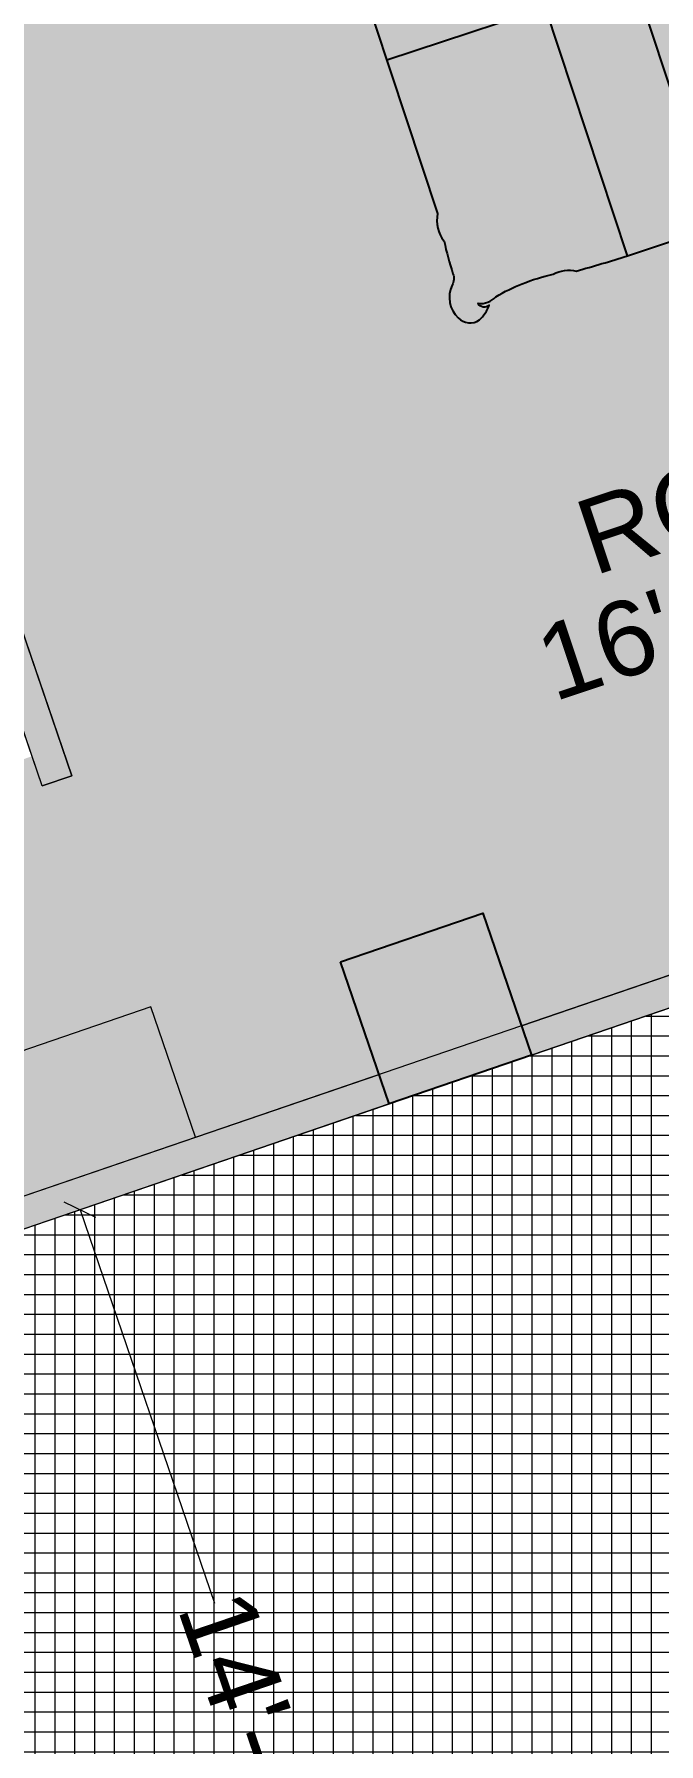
# Model space of a CAD drawing. Header units: inches. Extents: x -13956017 to 293115509, y -946740 to -305538.
# Drawn here: x 1214528 to 1214627.8, y -917549.4 to -917276.4 of the extents above; entities that cross this region are included whole.
import ezdxf

# ---------------------------------------------------------------- set-up
doc = ezdxf.new("R2010")
doc.units = ezdxf.units.IN
doc.header["$LTSCALE"] = 6
doc.header["$PDMODE"] = 2
for name, color, linetype, lineweight in [('column', 240, 'Continuous', 25), ('floor hatch', 135, 'Continuous', 13), ('W', 250, 'Continuous', 5), ('wall', 7, 'Continuous', 30)]:
    doc.layers.add(name, color=color, linetype=linetype, lineweight=lineweight)
for name, color, linetype in [('DIM', 7, 'Continuous'), ('FURNITURE', 7, 'Continuous'), ('WAL', 7, 'Continuous')]:
    doc.layers.add(name, color=color, linetype=linetype)
doc.styles.add('ARI', font='arial.ttf')
doc.dimstyles.new('Copy(2) of AA', dxfattribs={"dimtxt": 12, "dimasz": 4, "dimexe": 0.18, "dimexo": 0, "dimgap": 0.09, "dimtad": 0, "dimdec": 0, "dimzin": 0, "dimdsep": 46, "dimlunit": 3, "dimtxsty": 'ARI', "dimblk": 'OBLIQUE', "dimcen": 0.09, "dimclrd": 7, "dimclre": 7, "dimclrt": 7, "dimadec": 0, "dimazin": 0, "dimtfac": 1, "dimtdec": 0, "dimtofl": 0, "dimtmove": 0, "dimatfit": 3, "dimfxl": 1, "dimtolj": 1, "dimtzin": 0, "dimlwd": 5, "dimlwe": 5, "dimarcsym": 0})

# ---------------------------------------------------------------- blocks, each defined once
blk = doc.blocks.new('_Oblique')
at = {"layer": 'DIM', "color": 0, "lineweight": -2}
blk.add_line((-0.5, -0.5), (0.5, 0.5), dxfattribs=at)
blk = doc.blocks.new('*D447')
at = {"layer": 'Defpoints', "color": 0, "ltscale": 10, "transparency": 16777216}
for p in [(1214538.481378533, -917463.0451091242, 3969.120557741948), (1214591.347213376, -917627.8027003224), (1214594.483317037, -917626.7297352646, 3969.120557741948)]:
    blk.add_point(p, dxfattribs=at)
at = {"layer": 'W', "color": 7, "linetype": 'Continuous', "lineweight": 5, "ltscale": 10, "transparency": 16777216}
for p, q in [((1214538.481378533, -917463.0451091242), (1214535.17496681, -917464.1763422176)), ((1214535.345274872, -917464.118074182), (1214556.82786867, -917526.9082280297)), ((1214591.347213376, -917627.8027003224), (1214569.864619577, -917565.012546475)), ((1214594.483317037, -917626.7297352646), (1214591.176905314, -917627.860968358))]:
    blk.add_line(p, q, dxfattribs=at)
at = {"layer": 'W', "color": 7, "lineweight": 5, "ltscale": 10, "transparency": 16777216, "xscale": 4, "yscale": 4, "zscale": 4}
for p, rotation in [((1214535.345274872, -917464.118074182), 108.8875182987481), ((1214591.347213376, -917627.8027003224), 288.8875182987481)]:
    blk.add_blockref('_Oblique', p, dxfattribs=dict(at, rotation=rotation))
at = {"layer": 'W', "color": 7, "ltscale": 10, "transparency": 16777216, "insert": (1214563.346244124, -917545.9603872523), "char_height": 12, "attachment_point": 5, "rotation": 288.8875182987481, "style": 'ARI'}
blk.add_mtext('\\A1;14\'-5"', dxfattribs=at)
blk = doc.blocks.new('A$C296918F2')
at = {"ltscale": 5, "true_color": 0xffffff}
h = blk.add_hatch(color=7, dxfattribs=at)
h.dxf.hatch_style = 1
h.paths.add_polyline_path([(270.5941935726996, -1178.454007185064), (170.5941935727012, -1178.454007185064), (170.5941935727012, -1078.454007185064), (270.5941935726996, -1078.454007185064)], flags=16)
edge = h.paths.add_edge_path(flags=16)
edge.add_line((220.5941935727004, -1024.99443100857), (220.5941935727004, -1231.913583361558))
edge = h.paths.add_edge_path(flags=16)
edge.add_line((326.5207731347728, -1128.454007185064), (100.0000454979017, -1128.454007185064))
edge = h.paths.add_edge_path(flags=16)
edge.add_line((100.0000454979017, -1089.028507854033), (100.0000454979017, -1167.879506516096))
edge = h.paths.add_edge_path(flags=16)
edge.add_line((113.0219690873635, -1089.028507854033), (113.0219690873635, -1167.879506516096))
edge = h.paths.add_edge_path(flags=17)
edge.add_line((47.59623084250051, -1341.114239160597), (47.5962308425005, -1363.899407013043))
edge = h.paths.add_edge_path(flags=17)
edge.add_line((39.69146334133256, -1333.209471659429), (16.90629548887227, -1333.209471659429))
edge = h.paths.add_edge_path(flags=17)
edge.add_line((47.59623084250052, -1325.304704158261), (47.59623084250052, -1302.519536305786))
edge = h.paths.add_edge_path(flags=17)
edge.add_line((55.50099834366846, -1333.209471659429), (78.28616619614331, -1333.209471659429))
edge = h.paths.add_edge_path(flags=17)
edge.add_arc((47.59623084250052, -1333.209471659429), 12.49999999999771, 0, 360)
edge = h.paths.add_edge_path(flags=17)
edge.add_line((54.71838992959965, -1326.292367699192), (54.71838992959965, -1312.091698777615))
edge = h.paths.add_edge_path(flags=16)
edge.add_line((60.24041400016722, -1308.649142319846), (72.15656018206937, -1320.565288501748))
edge = h.paths.add_edge_path(flags=17)
edge.add_line((40.47407175538683, -1326.292367699192), (40.47407175538683, -1312.091698777615))
edge = h.paths.add_edge_path(flags=17)
edge.add_line((60.24041400016722, -1305.805652988187), (75.00004951371375, -1320.565288501748))
edge = h.paths.add_edge_path(flags=17)
edge.add_line((57.63664858048287, -1312.091698777615), (68.71400372430071, -1323.169053921432))
edge = h.paths.add_edge_path(flags=17)
edge.add_line((60.24041400016722, -1308.649142319846), (35.09623084248597, -1308.649142319846))
edge = h.paths.add_edge_path(flags=17)
edge.add_line((39.5345964557855, -1305.805652988187), (55.80204838686768, -1305.805652988187))
edge = h.paths.add_edge_path(flags=17)
edge.add_line((55.80204838686768, -1305.805652988187), (60.24041400016722, -1305.805652988187))
edge = h.paths.add_edge_path(flags=17)
edge.add_line((35.09623084248597, -1305.805652988187), (39.5345964557855, -1305.805652988187))
edge = h.paths.add_edge_path(flags=17)
edge.add_line((39.5345964557855, -1307.294340103821), (55.80204838686768, -1307.294340103821))
edge = h.paths.add_edge_path(flags=17)
edge.add_line((55.80204838686768, -1307.294340103821), (55.80204838686768, -1305.805652988187))
edge = h.paths.add_edge_path(flags=16)
edge.add_line((35.09623084248597, -1305.805652988187), (35.09623084248597, -1307.294340103821))
edge = h.paths.add_edge_path(flags=17)
edge.add_line((39.5345964557855, -1307.294340103821), (39.5345964557855, -1305.805652988187))
edge = h.paths.add_edge_path(flags=17)
edge.add_line((35.09623084248597, -1305.805652988187), (35.09623084248597, -1312.091698777615))
edge = h.paths.add_edge_path(flags=17)
edge.add_line((35.09623084248597, -1312.091698777615), (57.63664858048287, -1312.091698777615))
edge = h.paths.add_edge_path(flags=16)
edge.add_line((54.71838993253913, -1340.126529418761), (40.47407175538682, -1340.126529418761))
edge = h.paths.add_edge_path(flags=17)
edge.add_line((54.71838992959965, -1340.126529418761), (68.71400372430071, -1340.126529418732))
edge = h.paths.add_edge_path(flags=16)
edge.add_line((54.71838992959965, -1326.292367699192), (40.47407175538683, -1326.292367699192))
edge = h.paths.add_edge_path(flags=17)
edge.add_line((54.71838992959965, -1326.292367699192), (68.71400372430071, -1326.292367699192))
edge = h.paths.add_edge_path(flags=16)
edge.add_arc((52.73401346561877, -1339.797103087258), 2.011534652613768, 270, 350.5742891924203)
edge = h.paths.add_edge_path(flags=16)
edge.add_line((48.82602197348751, -1341.808637739872), (47.59623084248596, -1341.808637739872))
edge = h.paths.add_edge_path(flags=16)
edge.add_line((46.36643971148441, -1341.808637739872), (47.59623084248596, -1341.808637739872))
edge = h.paths.add_edge_path(flags=17)
edge.add_line((72.15656018206937, -1345.709471659429), (72.15656018206937, -1320.565288501748))
edge = h.paths.add_edge_path(flags=16)
edge.add_arc((47.59623084248597, -1333.209471659429), 1.715419269084571, 0, 360)
edge = h.paths.add_edge_path(flags=16)
edge.add_arc((47.59623084248597, -1333.209471659429), 1.212535605931129, 0, 360)
edge = h.paths.add_edge_path(flags=16)
edge.add_line((52.73401346561877, -1341.808637739876), (42.4584482193677, -1341.808637739872))
edge = h.paths.add_edge_path(flags=16)
edge.add_arc((42.4584482193677, -1339.797103087258), 2.011534652613768, 189.4257108075797, 270)
edge = h.paths.add_edge_path(flags=16)
edge.add_arc((40.80349808689061, -1338.142152954781), 2.011534652613768, 180, 260.5742891916419)
edge = h.paths.add_edge_path(flags=16)
edge.add_arc((40.80349808689061, -1328.276744163173), 2.011534652613768, 99.42571080835809, 180)
edge = h.paths.add_edge_path(flags=16)
edge.add_line((38.79196343426155, -1338.142199155685), (38.79196343427611, -1328.276744163173))
edge = h.paths.add_edge_path(flags=17)
edge.add_line((75.00004951371375, -1325.003654115033), (75.00004951371375, -1341.271106046115))
edge = h.paths.add_edge_path(flags=17)
edge.add_line((75.00004951371375, -1341.271106046115), (75.00004951371375, -1345.709471659429))
edge = h.paths.add_edge_path(flags=17)
edge.add_line((75.00004951371375, -1320.565288501748), (75.00004951371375, -1325.003654115033))
edge = h.paths.add_edge_path(flags=17)
edge.add_line((75.00004951371375, -1341.271106046115), (73.51136239807965, -1341.271106046115))
edge = h.paths.add_edge_path(flags=17)
edge.add_line((75.00004951371375, -1325.003654115033), (73.51136239807965, -1325.003654115033))
edge = h.paths.add_edge_path(flags=17)
edge.add_line((73.51136239807965, -1341.271106046115), (73.51136239807965, -1325.003654115033))
edge = h.paths.add_edge_path(flags=17)
edge.add_line((68.7140037243007, -1345.709471659429), (75.00004951371375, -1345.709471659429))
edge = h.paths.add_edge_path(flags=17)
edge.add_line((68.71400372430071, -1323.169053921432), (68.7140037243007, -1345.709471659429))
edge = h.paths.add_edge_path(flags=17)
edge.add_line((47.59615466776448, 1277.00121008807), (47.59615466776447, 1299.786377940516))
edge = h.paths.add_edge_path(flags=16)
edge.add_line((39.69138716659653, 1269.096442586902), (16.90621931413624, 1269.096442586902))
edge = h.paths.add_edge_path(flags=16)
edge.add_line((47.59615466776449, 1261.191675085734), (47.59615466776449, 1238.40650723326))
edge = h.paths.add_edge_path(flags=16)
edge.add_line((55.50092216893244, 1269.096442586902), (78.28609002140728, 1269.096442586902))
edge = h.paths.add_edge_path(flags=16)
edge.add_arc((47.59615466776448, 1269.096442586902), 12.49999999999771, 0, 360)
edge = h.paths.add_edge_path(flags=16)
edge.add_line((54.71831375486362, 1262.179338626665), (54.71831375486363, 1247.978669705088))
edge = h.paths.add_edge_path(flags=0)
edge.add_line((60.2403378254312, 1244.536113247319), (72.15648400733335, 1256.452259429221))
edge = h.paths.add_edge_path(flags=16)
edge.add_line((40.4739955806508, 1262.179338626665), (40.47399558065081, 1247.978669705088))
edge = h.paths.add_edge_path(flags=16)
edge.add_line((60.2403378254312, 1241.69262391566), (74.99997333897772, 1256.452259429221))
edge = h.paths.add_edge_path(flags=16)
edge.add_line((57.63657240574685, 1247.978669705088), (68.71392754956469, 1259.056024848906))
edge = h.paths.add_edge_path(flags=16)
edge.add_line((60.2403378254312, 1244.536113247319), (35.09615466774994, 1244.536113247319))
edge = h.paths.add_edge_path(flags=16)
edge.add_line((39.53452028104948, 1241.69262391566), (55.80197221213166, 1241.69262391566))
edge = h.paths.add_edge_path(flags=16)
edge.add_line((55.80197221213166, 1241.69262391566), (60.2403378254312, 1241.69262391566))
edge = h.paths.add_edge_path(flags=16)
edge.add_line((35.09615466774994, 1241.69262391566), (39.53452028104948, 1241.69262391566))
edge = h.paths.add_edge_path(flags=16)
edge.add_line((39.53452028104948, 1243.181311031294), (55.80197221213166, 1243.181311031294))
edge = h.paths.add_edge_path(flags=16)
edge.add_line((55.80197221213166, 1243.181311031294), (55.80197221213166, 1241.69262391566))
edge = h.paths.add_edge_path(flags=16)
edge.add_line((35.09615466774994, 1241.69262391566), (35.09615466774994, 1243.181311031294))
edge = h.paths.add_edge_path(flags=16)
edge.add_line((39.53452028104948, 1243.181311031294), (39.53452028104948, 1241.69262391566))
edge = h.paths.add_edge_path(flags=16)
edge.add_line((35.09615466774994, 1241.69262391566), (35.09615466774994, 1247.978669705088))
edge = h.paths.add_edge_path(flags=16)
edge.add_line((35.09615466774994, 1247.978669705088), (57.63657240574685, 1247.978669705088))
edge = h.paths.add_edge_path(flags=0)
edge.add_line((54.7183137578031, 1276.013500346235), (40.47399558065079, 1276.013500346235))
edge = h.paths.add_edge_path(flags=17)
edge.add_line((54.71831375486362, 1276.013500346235), (68.71392754956467, 1276.013500346206))
edge = h.paths.add_edge_path(flags=0)
edge.add_line((54.71831375486362, 1262.179338626665), (40.4739955806508, 1262.179338626665))
edge = h.paths.add_edge_path(flags=16)
edge.add_line((54.71831375486362, 1262.179338626665), (68.71392754956469, 1262.179338626665))
edge = h.paths.add_edge_path(flags=0)
edge.add_arc((52.73393729088274, 1275.684074014731), 2.011534652613768, 9.425710807579703, 90)
edge = h.paths.add_edge_path(flags=0)
edge.add_line((48.82594579875148, 1277.695608667345), (47.59615466774993, 1277.695608667345))
edge = h.paths.add_edge_path(flags=0)
edge.add_line((46.36636353674838, 1277.695608667345), (47.59615466774993, 1277.695608667345))
edge = h.paths.add_edge_path(flags=17)
edge.add_line((72.15648400733333, 1281.596442586902), (72.15648400733335, 1256.452259429221))
edge = h.paths.add_edge_path(flags=16)
edge.add_arc((47.59615466774993, 1269.096442586902), 1.715419269084571, 0, 360)
edge = h.paths.add_edge_path(flags=0)
edge.add_arc((47.59615466774993, 1269.096442586902), 1.212535605931129, 0, 360)
edge = h.paths.add_edge_path(flags=0)
edge.add_line((52.73393729088274, 1277.695608667349), (42.45837204463167, 1277.695608667345))
edge = h.paths.add_edge_path(flags=0)
edge.add_arc((42.45837204463167, 1275.684074014731), 2.011534652613768, 90, 170.5742891924203)
edge = h.paths.add_edge_path(flags=0)
edge.add_arc((40.80342191215458, 1274.029123882254), 2.011534652613768, 99.42571080835809, 180)
edge = h.paths.add_edge_path(flags=0)
edge.add_arc((40.80342191215458, 1264.163715090646), 2.011534652613768, 180, 260.5742891916419)
edge = h.paths.add_edge_path(flags=0)
edge.add_line((38.79188725952552, 1274.029170083159), (38.79188725954008, 1264.163715090646))
edge = h.paths.add_edge_path(flags=16)
edge.add_line((74.99997333897772, 1260.890625042506), (74.99997333897771, 1277.158076973588))
edge = h.paths.add_edge_path(flags=17)
edge.add_line((74.99997333897771, 1277.158076973588), (74.99997333897771, 1281.596442586902))
edge = h.paths.add_edge_path(flags=16)
edge.add_line((74.99997333897772, 1256.452259429221), (74.99997333897772, 1260.890625042506))
edge = h.paths.add_edge_path(flags=17)
edge.add_line((74.99997333897771, 1277.158076973588), (73.51128622334362, 1277.158076973588))
edge = h.paths.add_edge_path(flags=16)
edge.add_line((74.99997333897772, 1260.890625042506), (73.51128622334363, 1260.890625042506))
edge = h.paths.add_edge_path(flags=17)
edge.add_line((73.51128622334362, 1277.158076973588), (73.51128622334363, 1260.890625042506))
edge = h.paths.add_edge_path(flags=17)
edge.add_line((68.71392754956467, 1281.596442586902), (74.99997333897771, 1281.596442586902))
edge = h.paths.add_edge_path(flags=16)
edge.add_line((68.71392754956469, 1259.056024848906), (68.71392754956467, 1281.596442586902))
edge = h.paths.add_edge_path(flags=17)
edge.add_line((549.999985436909, -1373.749138452113), (99.9999854369089, -1373.749138452113))
edge.add_line((99.9999854369089, -1373.749138452113), (99.9999854369089, -914.007053874433))
edge.add_line((99.9999854369089, -914.007053874433), (599.9999854369089, -914.007053874433))
edge.add_line((599.9999854369089, -914.007053874433), (599.9999854369089, -1323.749138452113))
edge.add_arc((549.9999854369096, -1323.749138452112), 50.00000000000034, 269.9999999999995, 359.9999999999995, ccw=False)
edge = h.paths.add_edge_path(flags=17)
edge.add_line((550.0000551743434, 1373.749138451647), (100.0000551743433, 1373.749138451647))
edge.add_line((100.0000551743433, 1373.749138451647), (100.0000551743433, 913.992946125567))
edge.add_line((100.0000551743433, 913.992946125567), (600.0000551743433, 913.992946125567))
edge.add_line((600.0000551743433, 913.992946125567), (600.0000551743433, 1323.749138451647))
edge.add_arc((550.000055174344, 1323.749138451647), 50.00000000000034, 5.216109677600168e-13, 90.00000000000053)
h.paths.add_polyline_path([(270.5941935726996, 1178.439899436198), (170.5941935727012, 1178.439899436198), (170.5941935727012, 1078.439899436198), (270.5941935726996, 1078.439899436198)], flags=16)
edge = h.paths.add_edge_path(flags=16)
edge.add_line((220.5941935727004, 1024.980323259704), (220.5941935727004, 1231.899475612692))
edge = h.paths.add_edge_path(flags=17)
edge.add_line((326.5207731347728, 1128.439899436198), (100.0000454979017, 1128.439899436198))
edge = h.paths.add_edge_path(flags=17)
edge.add_line((100.0000454979017, 1089.014400105167), (100.0000454979017, 1167.86539876723))
edge = h.paths.add_edge_path(flags=16)
edge.add_line((113.0219690873635, 1089.014400105167), (113.0219690873635, 1167.86539876723))
h.paths.add_polyline_path([(2030.000061611645, -199.007053874433), (912.4827024741099, -199.007053874433), (912.4827024741099, 198.992946125567), (2030.000061611645, 198.992946125567)])
h.paths.add_polyline_path([(418.0637059016153, -0.007053874433040619), (161.1652605338022, -0.007053874433040619)], flags=16)
edge = h.paths.add_edge_path(flags=16)
edge.add_line((418.0637059016153, -0.007053874433040619), (161.1652605338022, -0.007053874433040619))
edge.add_arc((160.3243791748748, 31.92822606588356), 31.94634856014345, 180.266146829171, 271.5082950056178, ccw=False)
edge.add_arc((599.9762706970204, 163.0442489041138), 489.5252008580809, 149.9273345123869, 195.5539962361955, ccw=False)
edge = h.paths.add_edge_path(flags=16)
edge.add_line((418.0637059016153, -0.007053874433040619), (161.1652605338022, -0.007053874433040619))
edge.add_arc((161.1652605338024, -32.79393913596944), 32.7868852615364, 90.00000000000037, 179.9999999999987)
edge.add_arc((597.5218924205682, -163.7200128130623), 487.0700939811286, 164.406928296842, 210.1499851994903)
edge = h.paths.add_edge_path(flags=16)
edge.add_arc((599.9762706970204, 163.0442489041138), 489.5252008580809, 149.9273345123869, 195.5539962361955, ccw=False)
edge.add_arc((599.9762706970204, 163.0442489041138), 489.5252008580809, 149.9273345123869, 195.5539962361955)
edge = h.paths.add_edge_path(flags=0)
edge.add_arc((160.3243791748748, 31.92822606588356), 31.94634856014345, 180.266146829171, 271.5082950056178)
edge.add_arc((160.3243791748748, 31.92822606588356), 31.94634856014345, 180.266146829171, 271.5082950056178)
edge = h.paths.add_edge_path(flags=16)
edge.add_arc((597.5218924205682, -163.7200128130623), 487.0700939811286, 164.406928296842, 210.1499851994903)
edge.add_arc((597.5218924205682, -163.7200128130623), 487.0700939811286, 164.406928296842, 210.1499851994903, ccw=False)
edge = h.paths.add_edge_path(flags=0)
edge.add_arc((161.1652605338024, -32.79393913596944), 32.7868852615364, 90.00000000000037, 179.9999999999987)
edge.add_arc((161.1652605338024, -32.79393913596944), 32.7868852615364, 90.00000000000037, 179.9999999999987)
edge = h.paths.add_edge_path()
edge.add_line((-3.872066736221313e-05, 1273.749138451647), (74.99997333902866, 1273.749138451647))
edge.add_line((74.99997333902866, 1273.749138451647), (74.99997333902866, 1373.749138451647))
edge.add_line((74.99997333902866, 1373.749138451647), (99.99998543877155, 1373.749138451647))
edge.add_line((99.99998543877155, 1373.749138451647), (100.0000616135076, -1373.749138452113))
edge.add_line((100.0000616135076, -1373.749138452113), (75.00004951376468, -1373.749138452113))
edge.add_line((75.00004951376468, -1373.749138452113), (75.00004951376468, -1273.749138452113))
edge.add_line((75.00004951376468, -1273.749138452113), (3.745406866073608e-05, -1273.749138452113))
edge.add_line((3.745406866073608e-05, -1273.749138452113), (-3.745313733816147e-05, 1273.749138451647))
edge.add_line((588.1065440000966, -448.9930233582854), (144.9620649637654, -448.9930233582854))
edge.add_line((588.1065440000966, -398.9930233582854), (158.0703726829961, -398.9930233582854))
edge.add_line((588.1065440000966, 448.9789156094193), (144.9620649637654, 448.9789156094193))
edge.add_line((588.1065440000966, 398.9789156094193), (158.0703726829961, 398.9789156094193))
edge.add_line((398.1400594534352, -34.77917578071356), (418.1777944387868, -34.92524798959494))
edge.add_line((323.1067241253331, -38.38594474643469), (398.1400594534352, -34.77917578071356))
edge.add_line((260.428527337499, -44.74318828433752), (323.1067241253331, -38.38594474643469))
edge.add_line((210.4674726547673, -52.36020138114691), (260.428527337499, -44.74318828433752))
edge.add_line((173.5855636419728, -59.74627896398306), (210.4674726547673, -52.36020138114691))
edge.add_line((150.1448041023687, -65.41071590036154), (173.5855636419728, -59.74627896398306))
edge.add_line((140.5071973623708, -67.8628071770072), (150.1448041023687, -65.41071590036154))
edge.add_line((154.5145898880437, -118.9526003226638), (140.5071973623708, -67.8628071770072))
edge.add_line((166.6694696964696, -160.8169337138534), (154.5145898880437, -118.9526003226638))
edge.add_line((177.6679628910497, -196.5928727611899), (166.6694696964696, -160.8169337138534))
edge.add_line((189.012325626798, -229.357716999948), (177.6679628910497, -196.5928727611899))
edge.add_line((202.2048140587285, -263.1887659057975), (189.012325626798, -229.357716999948))
edge.add_line((218.7476844610646, -302.1633191928267), (202.2048140587285, -263.1887659057975))
edge.add_line((240.1431931080297, -350.3586763367057), (218.7476844610646, -302.1633191928267))
edge.add_line((267.8935960354283, -411.8521369919181), (240.1431931080297, -350.3586763367057))
edge.add_line((582.745053629391, -729.8488984331489), (588.106543998234, -398.9930233582854))
edge.add_line((502.3548964085057, -736.1455618366599), (582.7450536312535, -729.8488984331489))
edge.add_line((398.1400594534352, -736.7799725160003), (502.3548964085057, -736.1455618366599))
edge.add_line((323.1067241253331, -733.1732034906745), (398.1400594534352, -736.7799725160003))
edge.add_line((260.428527337499, -726.8159599527717), (323.1067241253331, -733.1732034906745))
edge.add_line((210.4674726547673, -719.1989468559623), (260.428527337499, -726.8159599527717))
edge.add_line((173.5855636419728, -711.8128692731261), (210.4674726547673, -719.1989468559623))
edge.add_line((150.1448041023687, -706.1484323367476), (173.5855636419728, -711.8128692731261))
edge.add_line((140.5071973623708, -703.6963411197066), (150.1448041023687, -706.1484323367476))
edge.add_arc((985.0807249575759, -642.5254236473122), 862.1218897786806, 159.7307431274374, 186.4277989095798)
edge.add_arc((161.1652605039996, -739.0408984348176), 32.78688523173358, 180.0000000520806, 270.0000000520807)
edge.add_line((161.1652605338022, -771.8277836665511), (495.29351780843, -771.8277836665511))
edge.add_arc((495.2935178382331, -739.040898434818), 32.78688523173309, 269.9999999479184, 359.9999999479202)
edge.add_line((528.0804030699657, -739.0408984646201), (528.0804030699657, -734.130578123033))
edge.add_line((154.5145898880437, -652.60654797405), (140.5071973623708, -703.6963411197066))
edge.add_line((166.6694696964696, -609.7422145232558), (154.5145898880437, -652.60654797405))
edge.add_line((177.6679628910497, -573.9662754759192), (166.6694696964696, -609.7422145232558))
edge.add_line((189.012325626798, -541.2014312967658), (177.6679628910497, -573.9662754759192))
edge.add_line((202.2048140587285, -507.3703823313117), (189.012325626798, -541.2014312967658))
edge.add_line((218.7476844610646, -468.3958290442824), (202.2048140587285, -507.3703823313117))
edge.add_line((240.1431931080297, -420.2004719004035), (218.7476844610646, -468.3958290442824))
edge.add_line((267.8935960354283, -358.7070112451911), (240.1431931080297, -420.2004719004035))
edge.add_line((912.4826992573217, 913.992946125567), (912.4826295198873, -914.007053874433))
edge.add_line((662.4827024759725, -398.7699932083488), (662.4826295198873, -914.007053874433))
edge.add_line((662.4826992573217, 913.992946125567), (662.4827024759725, 398.7558854594827))
edge.add_arc((636.7903234763071, -993.3817087039351), 1392.374654842267, 81.53977124718993, 98.4602287528101)
edge.add_arc((636.7903234763071, 993.3676009550691), 1392.374654842267, 261.5397712471899, 278.4602287528101)
edge.add_arc((-4460.412706794525, -0.007053874434916452), 5315.92964794423, 355.8592289656648, 364.1407710343351)
edge.add_arc((5733.993353866337, -0.007053874437218785), 5315.929647944218, 175.8592289656648, 184.140771034335)
edge.add_line((398.1400594534352, 33.76506803184748), (418.1777944387868, 33.91114024072886))
edge.add_line((323.1067241253331, 37.37183699756861), (398.1400594534352, 33.76506803184748))
edge.add_line((260.428527337499, 43.72908053547144), (323.1067241253331, 37.37183699756861))
edge.add_line((210.4674726547673, 51.34609363228083), (260.428527337499, 43.72908053547144))
edge.add_line((173.5855636419728, 58.73217121511698), (210.4674726547673, 51.34609363228083))
edge.add_line((150.1448041023687, 64.39660815149546), (173.5855636419728, 58.73217121511698))
edge.add_line((140.5071973623708, 66.84869942814112), (150.1448041023687, 64.39660815149546))
edge.add_line((154.5145898880437, 117.9384925737977), (140.5071973623708, 66.84869942814112))
edge.add_line((166.6694696964696, 160.8028259649873), (154.5145898880437, 117.9384925737977))
edge.add_line((177.6679628910497, 196.5787650123239), (166.6694696964696, 160.8028259649873))
edge.add_line((189.012325626798, 229.3436092510819), (177.6679628910497, 196.5787650123239))
edge.add_line((202.2048140587285, 263.1746581569314), (189.012325626798, 229.3436092510819))
edge.add_line((218.7476844610646, 302.1492114439607), (202.2048140587285, 263.1746581569314))
edge.add_line((240.1431931080297, 350.3445685878396), (218.7476844610646, 302.1492114439607))
edge.add_line((267.8935960354283, 411.838029243052), (240.1431931080297, 350.3445685878396))
edge.add_line((582.745053629391, 729.8347906842828), (588.106543998234, 398.9789156094193))
edge.add_line((502.3548964085057, 736.1314540877938), (582.7450536312535, 729.8347906842828))
edge.add_line((398.1400594534352, 736.7658647671342), (502.3548964085057, 736.1314540877938))
edge.add_line((323.1067241253331, 733.1590957418084), (398.1400594534352, 736.7658647671342))
edge.add_line((260.428527337499, 726.8018522039056), (323.1067241253331, 733.1590957418084))
edge.add_line((210.4674726547673, 719.1848391070962), (260.428527337499, 726.8018522039056))
edge.add_line((173.5855636419728, 711.79876152426), (210.4674726547673, 719.1848391070962))
edge.add_line((150.1448041023687, 706.1343245878816), (173.5855636419728, 711.79876152426))
edge.add_line((140.5071973623708, 703.6822333708405), (150.1448041023687, 706.1343245878816))
edge.add_arc((985.0807249575759, 642.5113158984461), 862.1218897786806, 173.5722010904202, 200.2692568725626, ccw=False)
edge.add_arc((161.1652605039996, 739.0267906859515), 32.78688523173358, 89.99999994791932, 179.9999999479194, ccw=False)
edge.add_line((161.1652605338022, 771.813675917685), (495.29351780843, 771.813675917685))
edge.add_arc((495.2935178382331, 739.0267906859519), 32.78688523173309, 5.207982667343458e-08, 90.00000005208159, ccw=False)
edge.add_line((528.0804030699657, 739.026790715754), (528.0804030699657, 734.116470374167))
edge.add_line((154.5145898880437, 652.592440225184), (140.5071973623708, 703.6822333708405))
edge.add_line((166.6694696964696, 609.7281067743897), (154.5145898880437, 652.592440225184))
edge.add_line((177.6679628910497, 573.9521677270532), (166.6694696964696, 609.7281067743897))
edge.add_line((189.012325626798, 541.1873235478997), (177.6679628910497, 573.9521677270532))
edge.add_line((202.2048140587285, 507.3562745824456), (189.012325626798, 541.1873235478997))
edge.add_line((218.7476844610646, 468.3817212954164), (202.2048140587285, 507.3562745824456))
edge.add_line((240.1431931080297, 420.1863641515374), (218.7476844610646, 468.3817212954164))
edge.add_line((267.8935960354283, 358.692903496325), (240.1431931080297, 420.1863641515374))
h = blk.add_hatch(color=7, dxfattribs=at)
h.dxf.hatch_style = 1
edge = h.paths.add_edge_path()
edge.add_line((100.0000551743433, 913.9929460017621), (99.9999854369089, -914.0070539982379))
edge.add_line((99.9999854369089, -914.0070539982379), (1602.864827017298, -914.0070539982378))
edge.add_line((1602.864827017298, -914.0070539982378), (1662.493253710881, -932.4841778057784))
edge.add_line((1662.493253710881, -932.4841778057784), (1724.417924742202, -924.5918719441937))
edge.add_line((1724.417924742202, -924.5918719441937), (1867.447588289712, -932.1280254403847))
edge.add_line((1867.447588289712, -932.1280254403847), (1893.376614945655, -936.7438171729378))
edge.add_line((1893.376614945655, -936.7438171729378), (1956.793918454002, -977.6213184990266))
edge.add_line((1956.793918454002, -977.6213184990266), (2005.136558252947, -984.4060148580297))
edge.add_line((2005.136558252947, -984.4060148580297), (2054.142183045857, -970.0757518680156))
edge.add_line((2054.142183045857, -970.0757518680156), (2080.781621592444, -948.5001863583836))
edge.add_line((2080.781621592444, -948.5001863583836), (2093.854616319799, -916.2933535269535))
edge.add_line((2093.854616319799, -916.2933535269535), (2091.40984747838, -886.9316090614856))
edge.add_line((2091.40984747838, -886.9316090614856), (2045.019686083306, -827.1925773294033))
edge.add_line((2045.019686083306, -827.1925773294033), (2044.730814470181, -854.4329977858225))
edge.add_line((2044.730814470181, -854.4329977858225), (2022.216567973628, -869.7702940971412))
edge.add_line((2022.216567973628, -869.7702940971412), (2031.173376281183, -828.6636066122479))
edge.add_line((2031.173376281183, -828.6636066122479), (2019.429814795962, -788.2646841676298))
edge.add_line((2019.429814795962, -788.2646841676298), (2002.524253468028, -664.5585576565325))
edge.add_line((2002.524253468028, -664.5585576565325), (2005.162210914123, -474.9221709618516))
edge.add_line((2005.162210914123, -474.9221709618516), (2023.013459543697, -427.4921348364428))
edge.add_line((2023.013459543697, -427.4921348364428), (2030.000061611644, 198.9929460017621))
edge.add_line((2030.000061611644, 198.9929460017621), (2005.831844870916, 254.7954107069257))
edge.add_line((2005.831844870916, 254.7954107069257), (2002.524253468028, 437.4692653744161))
edge.add_line((2002.524253468028, 437.4692653744161), (2031.225939411065, 661.6805641846577))
edge.add_line((2031.225939411065, 661.6805641846577), (2018.989236156853, 781.6044640514417))
edge.add_line((2018.989236156853, 781.6044640514417), (2027.470240461224, 818.9708686248407))
edge.add_line((2027.470240461224, 818.9708686248407), (2091.409917215814, 897.1174803702771))
edge.add_line((2091.409917215814, 897.1174803702771), (2094.452500458529, 917.405424468349))
edge.add_arc((2013.468094944611, 911.6754836782907), 81.18685951494977, 4.047140035009978, 85.16427703796367)
edge.add_arc((1997.108079724481, 876.1782970731513), 118.685448431147, 78.72557842305402, 109.6320843547743)
edge.add_arc((2093.529668597443, 705.6665044441096), 313.479091713929, 115.7718992464337, 129.6792477199697)
edge.add_line((1893.376684683089, 946.929688481729), (1867.447658027146, 942.3138967491765))
edge.add_line((1867.447658027146, 942.3138967491765), (1611.080618411511, 927.0214720053192))
edge.add_line((1611.080618411511, 927.0214720053192), (1603.411067739597, 918.8807960041381))
edge.add_line((1603.411067739597, 918.8807960041381), (1603.411067739549, 913.9929460017623))
edge.add_line((1603.411067739549, 913.9929460017623), (100.0000551743433, 913.9929460017621))
at = {"layer": 'FURNITURE', "color": 8, "ltscale": 200, "extrusion": (-1.800932918e-07, -1.000000771927357e-16, 0.9999999999999838)}
blk.add_line((912.4826992573217, 913.992946125567, 0.0001463226802740668), (912.4826295198873, -914.007053874433, 0.0001463226675318225), dxfattribs=at)
at = {"layer": 'FURNITURE', "ltscale": 200, "extrusion": (-1.800932918e-07, -1.000000771927357e-16, 0.9999999999999838), "elevation": -1.800933283687257e-05}
blk.add_lwpolyline([(100.0000616116433, -914.007053874433), (1602.864827017323, -914.007053874433, 0.2169375372793902), (1724.417924742239, -924.5918718203902, 0.0265044032249214), (1868.41565976574, -932.1276810392737, -0.2111336686447909), (1914.341089229127, -951.0563574656844, 0.3294464540600194), (2054.142183045887, -970.0757517442107, 0.3758902738311353), (2091.409847478413, -886.9316089376807, 0.1238915406548633), (2045.019686083339, -827.1925772055984, -0.5219954607868152), (2022.216567973636, -869.7702939733863, 0.2539747854250989), (2019.429814795993, -788.2646840438247, -0.0443925202800427), (2002.524253468058, -664.5585575327277, -0.0410389649654171), (2004.721162299655, -525.5984066948295, -0.1774626602694292), (2023.013459543727, -427.4921347126365, 0.009086004205496089), (2030.000061611674, -199.007053874433), (2030.000061611674, 198.992946125567, -0.9838115577263923), (2030.000061611674, 198.992946125567, -0.1977428162775722), (2004.721162299655, 315.5965962782502, -0.0467911879086711), (2002.524253468058, 437.4692654982209, -0.0529110784194974), (2019.429814795993, 540.8505556359887, 0.09142043786902511), (2022.21663771107, 767.3961655274034, -0.3425390138163606), (2045.019755820774, 837.3784487619996, 0.1238915406548633), (2091.409917215847, 897.117480494082, 0.3758902738311353), (2054.142252783321, 980.261623300612, 0.3294464540600193), (1914.341158966562, 961.2422290220857, -0.211133668644791), (1868.415729503174, 942.313552595675, 0.0265044032249213), (1724.417994479674, 934.7777433767915, 0.04155653637959202), (1614.453048924938, 926.507892049849, 0.7505171859806574), (1605.038171987072, 913.992946125567), (100.0000551743417, 913.992946125567), (99.99998543690728, -914.007053874433)], format="xyb", dxfattribs=at)
at = {"layer": 'FURNITURE', "color": 8, "ltscale": 200, "extrusion": (-1.800932918e-07, -1.000000771927357e-16, 0.9999999999999838), "elevation": -1.800933283707635e-05}
blk.add_lwpolyline([(2030.000061611674, -199.007053874433), (912.4827024741214, -199.007053874433), (912.4827024741214, 198.992946125567), (2030.000061611674, 198.992946125567)], dxfattribs=at)

msp = doc.modelspace()

# ---------------------------------------------------------------- hatches: boundary and pattern name
at = {"layer": 'column', "ltscale": 10}
h = msp.add_hatch(color=256, dxfattribs=at)
h.dxf.hatch_style = 1
h.paths.add_polyline_path([(1214576.970114188, -917424.5114228025), (1214599.677855805, -917416.7423513898), (1214607.446927218, -917439.4500930078), (1214584.7391856, -917447.2191644205)])
at = {"layer": 'floor hatch', "ltscale": 5}
h = msp.add_hatch(dxfattribs=at)
h.set_pattern_fill('NET', color=9, angle=90)
h.set_pattern_definition([(90, (225125.1520493354, -30674.72709723667), (-3.175, 1.944126793646423e-16), []), (180, (225125.1520493354, -30674.72709723667), (-3.888253587292846e-16, -3.175), [])])
h.paths.add_polyline_path([(1214176.004636035, -916786.9808593004), (1214232.773990081, -916767.558180771), (1214477.823450904, -917483.7981976272), (1214890.509893051, -917342.604480787), (1215231.920748954, -916766.3716205674), (1215202.815683601, -916733.7601885498), (1215290.07976641, -916809.460602835), (1214793.561369639, -917647.4837968091), (1214665.08700094, -917602.5738737315), (1214549.910039703, -917641.9797315206), (1214543.759642764, -917624.0031140967), (1214521.051901147, -917631.7721855091), (1214527.202298086, -917649.7488029347), (1214477.056035346, -917666.9055023047)])
at = {"layer": 'W', "ltscale": 10}
h = msp.add_hatch(color=256, dxfattribs=at)
h.dxf.hatch_style = 1
h.paths.add_polyline_path([(1214469.083245564, -917458.2519883065), (1214473.814025068, -917456.633431762), (1214480.935673864, -917477.448861578), (1214583.120511127, -917442.4880402283), (1214584.739067671, -917447.2188197316), (1214477.823450887, -917483.7981976328)])
h.paths.add_polyline_path([(1214459.570727477, -917415.0025721295), (1214499.309275308, -917401.4066971564), (1214500.927831853, -917406.1374766601), (1214456.458504518, -917421.3519081776), (1214375.530677296, -917184.8129329925), (1214420.000004632, -917169.5985014746), (1214421.618561176, -917174.3292809783), (1214382.460354872, -917187.7266018713), (1214418.783102558, -917295.786928637), (1214486.906327412, -917272.4797143997), (1214448.384681651, -917159.8871622093), (1214453.115461157, -917158.2686056641), (1214493.255663459, -917275.5919373559), (1214420.401659103, -917300.5177081407)])
h.paths.add_polyline_path([(1214488.524883956, -917277.2104939023), (1214493.255663459, -917275.5919373559), (1214534.043288378, -917394.8075808492), (1214529.312508875, -917396.4261373935)])
h.paths.add_polyline_path([(1214722.615058395, -917346.6730033996), (1214727.345837899, -917345.0544468553), (1214743.693258997, -917392.8353198427), (1214607.446809289, -917439.4497483189), (1214605.828252745, -917434.7189688155), (1214737.343922949, -917389.7230968837)])
h.paths.add_polyline_path([(1214216.310754921, -917565.8720049552), (1214414.057338177, -917498.216341404), (1214420.925303431, -917519.1185647716), (1214425.909766476, -917517.4132146755), (1214410.050042553, -917471.0578018037), (1214405.317132837, -917472.6701320835), (1214412.438781632, -917493.4855619001), (1214214.692198377, -917561.1412254515)])
h.paths.add_polyline_path([(1214354.170746026, -917323.1774997693), (1214358.901525541, -917321.5589432209), (1214397.423171295, -917434.1514954101), (1214352.953843961, -917449.3659269265), (1214351.335287416, -917444.6351474228), (1214391.073835248, -917431.0392724505)])
h.paths.add_polyline_path([(1214281.31674168, -917348.1032705478), (1214286.047521184, -917346.4847140036), (1214324.569166938, -917459.0772661923), (1214319.838387434, -917460.6958227364)])
h.paths.add_polyline_path([(1214154.805606238, -917386.1023838136), (1214279.698185136, -917343.3724910442), (1214281.31674168, -917348.1032705478), (1214156.424162782, -917390.8331633178)])
h.paths.add_polyline_path([(1214275.910552451, -917224.1808225483), (1214315.649100283, -917210.5849475762), (1214352.552189494, -917318.4467202622), (1214284.42896464, -917341.7539345002), (1214245.907318885, -917229.1613823103), (1214241.176539382, -917230.7799388545), (1214281.31674168, -917348.1032705478), (1214354.170746038, -917323.1774997651), (1214358.872695912, -917321.4746788671), (1214318.761323243, -917204.2356115285), (1214274.291995907, -917219.4500430439)])
h.paths.add_polyline_path([(1214360.94972366, -917580.8576221309), (1214365.680503163, -917579.2390655867), (1214404.202030988, -917691.8312730866), (1214527.202298086, -917649.7488029357), (1214528.82085463, -917654.4795824384), (1214276.197229131, -917740.9105019043), (1214274.578672586, -917736.1797224007), (1214399.471251485, -917693.4498296309)])
h.paths.add_polyline_path([(1214395.683736731, -917574.2585058247), (1214435.422284562, -917560.6626308527), (1214472.325255842, -917668.5240588485), (1214477.056035345, -917666.9055023043), (1214438.534507521, -917554.3132948042), (1214394.065180186, -917569.5277263205)])
h.paths.add_polyline_path([(1214549.910039703, -917641.9797315222), (1214665.08700094, -917602.5738737315), (1214672.972666905, -917605.33757025), (1214672.012116377, -917610.299108549), (1214665.075192608, -917607.8679185706), (1214551.528596248, -917646.7105110257)])
h.paths.add_polyline_path([(1214615.569247034, -917707.6944581479), (1214620.478099621, -917708.6448087577), (1214585.968818492, -917886.8958375956), (1214581.059965906, -917885.9454869858)])
h.paths.add_polyline_path([(1214709.212206186, -917623.336657837), (1214710.172756714, -917618.3751195383), (1214754.385701889, -917633.7538649245), (1214753.40401097, -917638.8245998278), (1214734.966114515, -917632.362653498), (1214716.595395889, -917727.2530536572), (1214795.969791752, -917742.6198841226), (1214795.019441141, -917747.528736714), (1214715.645045279, -917732.1619062441), (1214701.498962531, -917805.2307654409), (1214780.873358394, -917820.59759591), (1214779.923007784, -917825.5064484981), (1214700.548611922, -917810.1396180282), (1214682.08611476, -917905.5040824956), (1214677.061224877, -917904.531267142), (1214677.408099727, -917903.3613850729), (1214695.643593824, -917809.1694611057), (1214633.884431174, -917797.2334767869), (1214634.834781784, -917792.3246242), (1214696.593944434, -917804.2606085188), (1214710.736192692, -917731.2115556347), (1214648.980864531, -917719.2557650048), (1214649.931215142, -917714.3469124159), (1214711.686543302, -917726.3027030474), (1214730.196872232, -917630.6911728202)])
h.paths.add_polyline_path([(1214825.422907272, -917748.3219877852), (1214830.331759858, -917749.2723383949), (1214795.822478729, -917927.5233672332), (1214790.913626143, -917926.5730166236)])
h.paths.add_polyline_path([(1214911.399427733, -917949.8989880147), (1214989.388006201, -917818.2699526119), (1214993.689661839, -917820.8186304716), (1214916.613107285, -917950.9083529229)])
h.paths.add_polyline_path([(1214914.842853741, -917725.2844573545), (1214917.391531598, -917720.9828017217), (1215147.099942377, -917857.0821992855), (1215144.55126452, -917861.3838549176)])
h.paths.add_polyline_path([(1214790.904808157, -917651.9675383035), (1214881.688103234, -917498.7435945541), (1214885.989758865, -917501.29227241), (1214797.805505012, -917650.1295572972), (1214896.743584561, -917708.7491480081), (1214894.194906704, -917713.0508036405)])
h.paths.add_polyline_path([(1214132.973098548, -917544.7098918586), (1214142.434657556, -917541.4727787707), (1214156.030532531, -917581.2113266009), (1214191.984456759, -917568.9102968643), (1214193.603013304, -917573.6410763678), (1214157.649089075, -917585.9421061045), (1214171.244905085, -917625.6804815908), (1214161.783346075, -917628.9175946808)])
h.paths.add_polyline_path([(1214096.143940391, -917406.1724849631), (1214132.09786462, -917393.8714552266), (1214133.716421164, -917398.6022347299), (1214097.762496936, -917410.9032644671), (1214111.35837191, -917450.6418122973), (1214101.8968129, -917453.8789253866), (1214073.086506411, -917369.6710502199), (1214082.54782519, -917366.4340193224)])
h.paths.add_polyline_path([(1214072.211272481, -917218.8326135883), (1214073.829829025, -917223.563393092), (1214037.875904796, -917235.8644228289), (1214051.471779771, -917275.6029706595), (1214042.010220763, -917278.8400837478), (1214013.199914272, -917194.6322085824), (1214022.66147328, -917191.3950954938), (1214036.257348252, -917231.1336433252)])
h.paths.add_polyline_path([(1214094.919014099, -917211.0635421755), (1214292.665597354, -917143.4078786243), (1214285.543948559, -917122.5924488078), (1214290.274728063, -917120.9738922635), (1214306.136582198, -917167.3355313985), (1214301.405802693, -917168.9540879438), (1214294.711599407, -917149.3880123486), (1214294.284153898, -917148.138658127), (1214096.537570643, -917215.7943216792)])
h.paths.add_polyline_path([(1214035.032421959, -917036.0247005378), (1214159.925000858, -916993.2948077684), (1214121.403355103, -916880.7022555798), (1214126.134134607, -916879.0836990357), (1214164.655780361, -916991.676251224), (1214232.779005215, -916968.369036986), (1214195.875916005, -916860.5072643011), (1214156.137368173, -916874.1031392735), (1214154.518811629, -916869.3723597699), (1214198.988138964, -916854.1579282538), (1214277.649987018, -917084.0738121343), (1214233.180659682, -917099.2882436506), (1214231.562103138, -917094.5574641475), (1214271.30065097, -917080.9615891749), (1214234.397561759, -916973.0998164895), (1214166.274336905, -916996.4070307277), (1214204.795982655, -917108.9995829185), (1214200.065203156, -917110.6181394607), (1214161.543557402, -916998.0255872718), (1214036.650978504, -917040.7554800417)])
h.paths.add_polyline_path([(1214358.896510415, -917120.7480870034), (1214461.081347686, -917085.7872656471), (1214462.70002216, -917090.5183898393), (1214360.51518489, -917125.4792111955), (1214367.636715754, -917146.2942963191), (1214362.90593625, -917147.9128528634), (1214347.044082114, -917101.551213729), (1214351.774861619, -917099.9326571838)])
h.paths.add_polyline_path([(1214337.531564028, -917058.3017975518), (1214377.270111859, -917044.7059225786), (1214378.888668404, -917049.4367020822), (1214334.419341069, -917064.6511335997), (1214255.75749301, -916834.73524972), (1214300.226820345, -916819.5208182024), (1214301.84537689, -916824.2515977066), (1214262.736207601, -916837.6321414091), (1214262.106829058, -916837.8474726793), (1214299.009918269, -916945.7092453653), (1214367.133143125, -916922.4020311262), (1214328.611497361, -916809.809478939), (1214333.342276871, -916808.1909223921), (1214371.863922629, -916920.7834745819), (1214401.194755548, -916910.7484240087), (1214402.813312092, -916915.4792035122), (1214373.482479173, -916925.5142540862), (1214412.004124936, -917038.106806269), (1214407.273345426, -917039.7253628155), (1214368.75169967, -916927.13281063), (1214300.628474815, -916950.4400248672)])
h.paths.add_polyline_path([(1214485.407763778, -917082.7493184266), (1214616.923433982, -917037.7534464952), (1214630.519191025, -917077.4916496377), (1214635.00399663, -917075.9572489209), (1214635.249970529, -917075.8730930933), (1214606.43966404, -916991.6652179266), (1214601.708884536, -916993.2837744708), (1214615.304759508, -917033.0223223027), (1214483.789089304, -917078.0181942348)])
h.paths.add_polyline_path([(1214545.294355917, -917257.7881600646), (1214676.809908191, -917212.7919434437), (1214691.538772745, -917255.842036928), (1214696.269552249, -917254.2234803835), (1214666.326256179, -917166.7040595652), (1214661.595476675, -917168.3226161096), (1214675.191351648, -917208.0611639406), (1214543.675681443, -917253.0570358725)])
h.paths.add_polyline_path([(1214423.902497166, -916902.9793525959), (1214555.418167369, -916857.9834806642), (1214541.822292397, -916818.2449328332), (1214546.553071901, -916816.6263762888), (1214575.363378389, -916900.8342514548), (1214570.632598885, -916902.452807999), (1214557.036723913, -916862.7142601678), (1214425.52117164, -916907.7104767883)])
h.paths.add_polyline_path([(1214365.634461571, -916732.671290462), (1214497.150131774, -916687.6754185302), (1214510.746006746, -916727.4139663618), (1214515.47678625, -916725.7954098171), (1214498.643798189, -916676.5953029785), (1214362.397348482, -916723.2097314545)])
h.paths.add_polyline_path([(1214243.132751964, -916797.8351695915), (1214247.863531466, -916796.2166130422), (1214240.741882672, -916775.4011832313), (1214342.926719953, -916740.4403618751), (1214339.689606864, -916730.9788028671), (1214232.773990081, -916767.558180771)])
h.paths.add_polyline_path([(1213976.764386364, -916865.7166384037), (1214174.51096962, -916798.0609748522), (1214181.632618413, -916818.8764046634), (1214186.363397917, -916817.2578481192), (1214176.004636035, -916786.9808593004), (1213973.527273275, -916856.2550793963)])
h.paths.add_polyline_path([(1213905.404048422, -916879.5622936343), (1213950.819531658, -916864.0241508082), (1213954.056644746, -916873.4857098163), (1213918.102720518, -916885.7867395531), (1213931.69859549, -916925.5252873836), (1213922.237036484, -916928.7624004718)])
h.paths.add_polyline_path([(1213953.313322133, -917019.5933669441), (1213962.774881138, -917016.3562538569), (1213976.370756111, -917056.094801688), (1214012.324680341, -917043.7937719502), (1214013.943236886, -917048.5245514542), (1213977.989312657, -917060.8255811912), (1213991.585187629, -917100.5641290224), (1213982.123628622, -917103.801242111)])
h.paths.add_polyline_path([(1213862.583421, -916606.1242428583), (1213872.044980007, -916602.8871297698), (1213960.281090665, -916860.7870377204), (1213950.819531658, -916864.0241508092)])
h.paths.add_polyline_path([(1213882.054049529, -916588.8936124372), (1213992.754289916, -916551.0193893008), (1213995.991403004, -916560.4809483079), (1213885.291162618, -916598.3551714445)])
h.paths.add_polyline_path([(1213804.77720088, -916585.4462619476), (1213814.238759888, -916582.2091488589), (1213823.392383682, -916608.9637135867), (1213859.346307911, -916596.6626838499), (1213862.583421, -916606.1242428572), (1213817.167937764, -916621.6623856826)])
at = {"layer": 'WAL', "lineweight": 9, "ltscale": 100, "true_color": 0x9c859f}
h = msp.add_hatch(color=252, dxfattribs=at)
h.dxf.hatch_style = 1
h.paths.add_polyline_path([(1214737.343922972, -917389.7230968631), (1214701.389998744, -917402.0241266026), (1214698.21857685, -917403.1091752087), (1214678.682257128, -917409.7931980243), (1214678.682257127, -917409.7931980169), (1214480.935673877, -917477.448861585), (1214473.814025082, -917456.6334317727), (1214469.083245578, -917458.2519883174), (1214456.458504528, -917421.3519081846), (1214500.927831862, -917406.1374766652), (1214499.309275317, -917401.4066971606), (1214527.693952339, -917391.6953578927), (1214529.312508883, -917396.4261373961), (1214531.677898635, -917395.616859124), (1214534.043288387, -917394.8075808515), (1214493.255741294, -917275.5919107299), (1214622.391999023, -917231.4101147078), (1214632.157137162, -917228.0691371312), (1214640.855983977, -917225.0929731753), (1214640.855983977, -917225.0929731744), (1214676.809880983, -917212.7919527529)])

# ---------------------------------------------------------------- linework, layer by layer
at = {"layer": 'column', "ltscale": 10, "elevation": 3969.120557741948}
msp.add_lwpolyline([(1214576.970114188, -917424.5114228025), (1214599.677855805, -917416.7423513898), (1214607.446927218, -917439.4500930078), (1214584.7391856, -917447.2191644205), (1214576.970114188, -917424.5114228025)], dxfattribs=at)
at = {"layer": 'W', "ltscale": 10}
for p, q in [((1214534.043288378, -917394.8075808492, 3969.120557741948), (1214493.255663459, -917275.5919373559, 3969.120557741948)), ((1214529.312508875, -917396.4261373933, 3969.120557741948), (1214488.524883955, -917277.2104939003, 3969.120557741948)), ((1214737.343922949, -917389.7230968837, 3969.120557741948), (1214480.935673864, -917477.4488615792, 3969.120557741948)), ((1214743.693258997, -917392.8353198426, 3969.120557741948), (1214477.823450887, -917483.7981976328, 3969.120557741948)), ((1214529.312508875, -917396.4261373933, 3969.120557741948), (1214534.043288378, -917394.8075808492, 3969.120557741948)), ((1214546.668029425, -917431.707660978, 3969.120557741948), (1214473.814025068, -917456.633431762, 3969.120557741948)), ((1214553.78967822, -917452.5230907942, 3969.120557741948), (1214546.668029425, -917431.707660978, 3969.120557741948))]:
    msp.add_line(p, q, dxfattribs=at)
at = {"layer": 'W', "ltscale": 10, "elevation": 3969.120557741948}
for points in [[(1214488.524883956, -917277.2104939023), (1214493.255663459, -917275.5919373559), (1214534.043288378, -917394.8075808492), (1214529.312508875, -917396.4261373935)], [(1214722.615058395, -917346.6730033996), (1214727.345837899, -917345.0544468553), (1214743.693258997, -917392.8353198427), (1214607.446809289, -917439.4497483189), (1214605.828252745, -917434.7189688155), (1214737.343922949, -917389.7230968837)], [(1214469.083245564, -917458.2519883065), (1214473.814025068, -917456.633431762), (1214480.935673864, -917477.448861578), (1214583.120511127, -917442.4880402283), (1214584.739067671, -917447.2188197316), (1214477.823450887, -917483.7981976328)]]:
    msp.add_lwpolyline(points, close=True, dxfattribs=at)

# ---------------------------------------------------------------- block references
at = {"layer": 'FURNITURE', "xscale": 0.03731983174266501, "yscale": 0.03731983174266501, "zscale": 0.03731983174266501, "rotation": 288.2882522430847}
msp.add_blockref('A$C296918F2', (1214606.058264119, -917237.5242373758, 3969.120557833089), dxfattribs=at)

# ---------------------------------------------------------------- texts
at = {"layer": 'wall', "lineweight": 25, "style": 'ARI'}
for s, p in [('ROOM', (1214617.41357352, -917362.9107462121)), ('16\'2"X15\'7"', (1214610.980749834, -917383.0292136718))]:
    msp.add_text(s, height=11.99999999999999, rotation=18.43459720567732, dxfattribs=at).set_placement(p)

# ---------------------------------------------------------------- dimensions: what is measured, and where the dimension line sits
at = {"layer": 'W', "ltscale": 10}
dim = msp.add_aligned_dim(p1=(1214538.481378533, -917463.045109124, 3969.120557741948), p2=(1214594.483317037, -917626.7297352644, 3969.120557741948), distance=-3.3145739074954252, dimstyle='Copy(2) of AA', dxfattribs=at)
dim.commit()
dim.dimension.update_dxf_attribs({"geometry": '*D447', "text_midpoint": (1214563.346244124, -917545.9603872523)})

doc.saveas('drawing.dxf')
